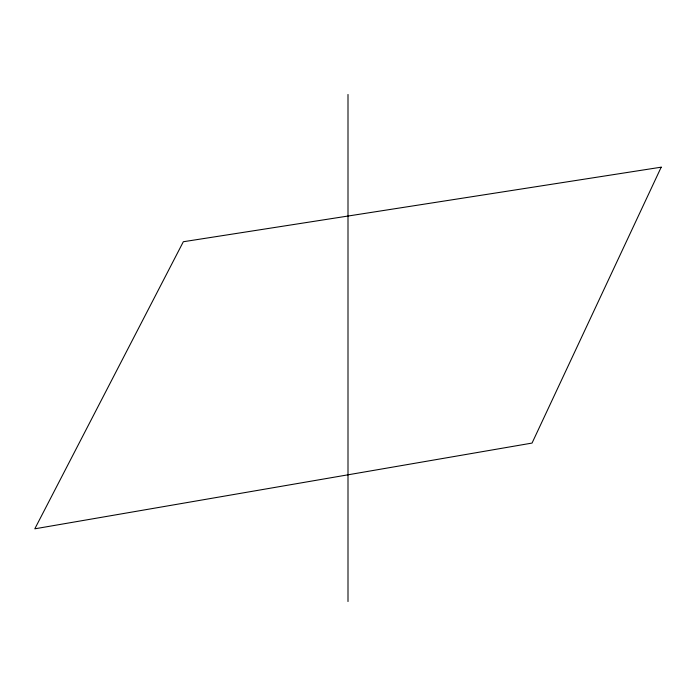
<?xml version="1.0" encoding="UTF-8"?>
<svg xmlns="http://www.w3.org/2000/svg" width="696" height="696" viewBox="0 0 696 696"><rect width="100%" height="100%" fill="white"/><g stroke="black" fill="none" stroke-linecap="round" stroke-linejoin="round"><path stroke-width="1.04" d="M348 94.473L348 601.527M661.2 167.179L532.048 443.074L34.8 528.821L183.326 241.738L661.2 167.179"/></g></svg>
